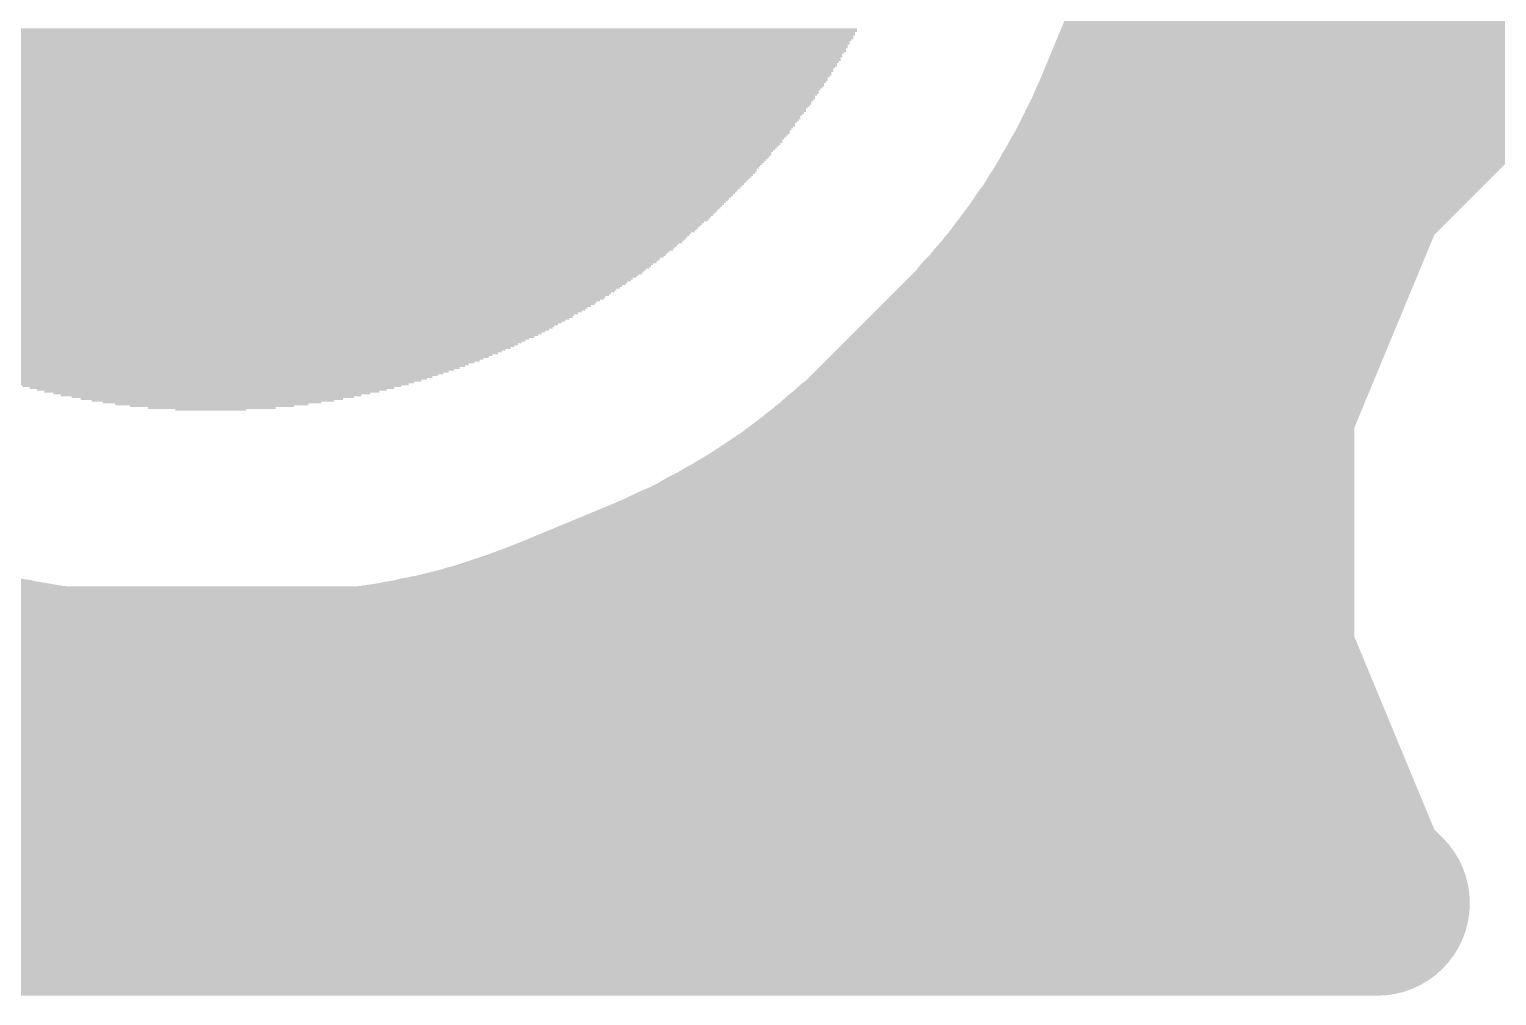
# Model space of a CAD drawing. Extents: x 0 to 49.5, y 0 to 37.5.
# Drawn here: x 17.664 to 21.69, y 0.476 to 3.129 of the extents above; entities that cross this region are included whole.
import ezdxf

# ---------------------------------------------------------------- set-up
doc = ezdxf.new("R2010")
doc.units = 0
doc.layers.add('1', color=22, linetype='CONTINUOUS')

# ---------------------------------------------------------------- blocks, each defined once
blk = doc.blocks.new('RECT')
blk.add_solid([(-0.5, -0.5), (0.5, -0.5), (-0.5, 0.5), (0.5, 0.5)])

msp = doc.modelspace()

# ---------------------------------------------------------------- linework, layer by layer
at = {"layer": '1', "const_width": 0.508}
for points in [[(20.7839, 3.1671), (20.7839, 3.4448)], [(22.4025, 3.4426), (21.7799, 3.1847)], [(21.3465, 3.3465), (19.3462, 1.3462)], [(21.3465, 3.3465), (27.9181, 3.3465)], [(21.7799, 3.1847), (21.3035, 2.7083)], [(20.6641, 2.875), (20.7789, 3.1521)], [(20.7789, 3.155), (20.7839, 3.1671)], [(20.7789, 3.1521), (20.7789, 3.155)], [(20.7358, 3.048), (21.6432, 3.048)], [(20.6441, 2.83), (20.6583, 2.8641)], [(20.6583, 2.8641), (20.6591, 2.865)], [(20.6591, 2.865), (20.6627, 2.8735)], [(20.6627, 2.8735), (20.6641, 2.875)], [(20.6291, 2.8), (20.6327, 2.8085)], [(20.6327, 2.8085), (20.6341, 2.81)], [(20.6341, 2.81), (20.6377, 2.8185)], [(20.6377, 2.8185), (20.6391, 2.82)], [(20.6391, 2.82), (20.6427, 2.8285)], [(20.6427, 2.8285), (20.6441, 2.83)], [(20.6091, 2.76), (20.6127, 2.7685)], [(20.6127, 2.7685), (20.6141, 2.77)], [(20.6141, 2.77), (20.6177, 2.7785)], [(20.6177, 2.7785), (20.6191, 2.78)], [(20.6191, 2.78), (20.6227, 2.7885)], [(20.6227, 2.7885), (20.6241, 2.79)], [(20.6241, 2.79), (20.6277, 2.7985)], [(20.6277, 2.7985), (20.6291, 2.8)], [(20.5891, 2.72), (20.5927, 2.7285)], [(20.5927, 2.7285), (20.5941, 2.73)], [(20.5941, 2.73), (20.5977, 2.7385)], [(20.5977, 2.7385), (20.5991, 2.74)], [(20.5991, 2.74), (20.6027, 2.7485)], [(20.6027, 2.7485), (20.6041, 2.75)], [(20.6041, 2.75), (20.6077, 2.7585)], [(20.6077, 2.7585), (20.6091, 2.76)], [(20.5691, 2.685), (20.5727, 2.6935)], [(20.5727, 2.6935), (20.5741, 2.695)], [(20.5741, 2.695), (20.5777, 2.7035)], [(20.5777, 2.7035), (20.5841, 2.71)], [(20.5841, 2.71), (20.5877, 2.7185)], [(20.5877, 2.7185), (20.5891, 2.72)], [(21.3035, 2.7083), (21.0456, 2.0857)], [(20.5441, 2.64), (20.5477, 2.6485)], [(20.5477, 2.6485), (20.5491, 2.65)], [(20.5491, 2.65), (20.5527, 2.6585)], [(20.5527, 2.6585), (20.5541, 2.66)], [(20.5541, 2.66), (20.5577, 2.6685)], [(20.5577, 2.6685), (20.5641, 2.675)], [(20.5641, 2.675), (20.5677, 2.6835)], [(20.5677, 2.6835), (20.5691, 2.685)], [(20.5191, 2.6), (20.5227, 2.6085)], [(20.5227, 2.6085), (20.5291, 2.615)], [(20.5291, 2.615), (20.5327, 2.6235)], [(20.5327, 2.6235), (20.5341, 2.625)], [(20.5341, 2.625), (20.5377, 2.6335)], [(20.5377, 2.6335), (20.5441, 2.64)], [(20.4941, 2.56), (20.4977, 2.5685)], [(20.4977, 2.5685), (20.5041, 2.575)], [(20.5041, 2.575), (20.5077, 2.5835)], [(20.5077, 2.5835), (20.5091, 2.585)], [(20.5091, 2.585), (20.5127, 2.5935)], [(20.5127, 2.5935), (20.5191, 2.6)], [(20.4641, 2.52), (20.4691, 2.525)], [(20.4691, 2.525), (20.4727, 2.5335)], [(20.4727, 2.5335), (20.4741, 2.535)], [(20.4741, 2.535), (20.4791, 2.54)], [(20.4741, 2.535), (20.4741, 2.535)], [(20.4791, 2.54), (20.4841, 2.545)], [(20.4791, 2.54), (20.4791, 2.54)], [(20.4792, 2.54), (21.2338, 2.54)], [(20.4841, 2.545), (20.4877, 2.5535)], [(20.4877, 2.5535), (20.4941, 2.56)], [(20.4377, 2.4835), (20.4491, 2.495)], [(20.4491, 2.495), (20.4527, 2.5035)], [(20.4527, 2.5035), (20.4541, 2.505)], [(20.4541, 2.505), (20.4591, 2.51)], [(20.4541, 2.505), (20.4541, 2.505)], [(20.4591, 2.51), (20.4627, 2.5185)], [(20.4627, 2.5185), (20.4641, 2.52)], [(20.4641, 2.52), (20.4641, 2.52)], [(20.4041, 2.435), (20.4077, 2.4435)], [(20.4077, 2.4435), (20.4141, 2.45)], [(20.4141, 2.45), (20.4191, 2.455)], [(20.4141, 2.45), (20.4141, 2.45)], [(20.4191, 2.455), (20.4227, 2.4635)], [(20.4227, 2.4635), (20.4341, 2.475)], [(20.4341, 2.475), (20.4377, 2.4835)], [(20.3727, 2.3985), (20.3891, 2.415)], [(20.3891, 2.415), (20.3927, 2.4235)], [(20.3927, 2.4235), (20.3991, 2.43)], [(20.3991, 2.43), (20.4041, 2.435)], [(20.3991, 2.43), (20.3991, 2.43)], [(20.3391, 2.355), (20.3427, 2.3635)], [(20.3427, 2.3635), (20.3641, 2.385)], [(20.3641, 2.385), (20.3691, 2.39)], [(20.3641, 2.385), (20.3641, 2.385)], [(20.3691, 2.39), (20.3727, 2.3985)], [(20.3027, 2.3185), (20.3341, 2.35)], [(20.3341, 2.35), (20.3391, 2.355)], [(20.3341, 2.35), (20.3341, 2.35)], [(20.062, 2.0729), (20.2741, 2.285)], [(20.2741, 2.285), (20.2941, 2.305)], [(20.2741, 2.285), (20.2741, 2.285)], [(20.2941, 2.305), (20.2991, 2.31)], [(20.2941, 2.305), (20.2941, 2.305)], [(20.2991, 2.31), (20.3027, 2.3185)], [(21.0456, 2.0857), (21.0456, 1.4119)], [(20.007, 2.0179), (20.062, 2.0729)], [(20.062, 2.0729), (20.062, 2.0729)], [(19.987, 1.9979), (19.992, 2.0029)], [(19.992, 2.0029), (19.997, 2.0079)], [(19.997, 2.0079), (20.002, 2.0129)], [(20.002, 2.0129), (20.007, 2.0179)], [(20.007, 2.0179), (20.007, 2.0179)], [(20.0212, 2.032), (21.0456, 2.032)], [(19.9435, 1.9593), (19.952, 1.9629)], [(19.952, 1.9629), (19.957, 1.9679)], [(19.957, 1.9679), (19.967, 1.9779)], [(19.957, 1.9679), (19.957, 1.9679)], [(19.967, 1.9779), (19.972, 1.9829)], [(19.967, 1.9779), (19.967, 1.9779)], [(19.972, 1.9829), (19.977, 1.9879)], [(19.977, 1.9879), (19.987, 1.9979)], [(19.987, 1.9979), (19.987, 1.9979)], [(19.887, 1.9079), (19.9085, 1.9293)], [(19.9085, 1.9293), (19.917, 1.9329)], [(19.917, 1.9329), (19.922, 1.9379)], [(19.922, 1.9379), (19.932, 1.9479)], [(19.922, 1.9379), (19.922, 1.9379)], [(19.932, 1.9479), (19.9435, 1.9593)], [(19.932, 1.9479), (19.932, 1.9479)], [(19.8485, 1.8793), (19.857, 1.8829)], [(19.857, 1.8829), (19.867, 1.8929)], [(19.867, 1.8929), (19.8735, 1.8993)], [(19.867, 1.8929), (19.867, 1.8929)], [(19.8735, 1.8993), (19.882, 1.9029)], [(19.882, 1.9029), (19.887, 1.9079)], [(19.792, 1.8329), (19.8035, 1.8443)], [(19.8035, 1.8443), (19.812, 1.8479)], [(19.812, 1.8479), (19.817, 1.8529)], [(19.817, 1.8529), (19.822, 1.8579)], [(19.822, 1.8579), (19.8235, 1.8593)], [(19.822, 1.8579), (19.822, 1.8579)], [(19.8235, 1.8593), (19.832, 1.8629)], [(19.832, 1.8629), (19.837, 1.8679)], [(19.837, 1.8679), (19.842, 1.8729)], [(19.837, 1.8679), (19.837, 1.8679)], [(19.842, 1.8729), (19.8485, 1.8793)], [(19.742, 1.7979), (19.747, 1.8029)], [(19.747, 1.8029), (19.7485, 1.8043)], [(19.7485, 1.8043), (19.757, 1.8079)], [(19.757, 1.8079), (19.762, 1.8129)], [(19.762, 1.8129), (19.7635, 1.8143)], [(19.762, 1.8129), (19.762, 1.8129)], [(19.7635, 1.8143), (19.772, 1.8179)], [(19.772, 1.8179), (19.777, 1.8229)], [(19.777, 1.8229), (19.782, 1.8279)], [(19.782, 1.8279), (19.7835, 1.8293)], [(19.7835, 1.8293), (19.792, 1.8329)], [(19.682, 1.7579), (19.687, 1.7629)], [(19.687, 1.7629), (19.6885, 1.7643)], [(19.6885, 1.7643), (19.697, 1.7679)], [(19.697, 1.7679), (19.702, 1.7729)], [(19.702, 1.7729), (19.7035, 1.7743)], [(19.7035, 1.7743), (19.712, 1.7779)], [(19.712, 1.7779), (19.717, 1.7829)], [(19.717, 1.7829), (19.7185, 1.7843)], [(19.717, 1.7829), (19.717, 1.7829)], [(19.7185, 1.7843), (19.727, 1.7879)], [(19.727, 1.7879), (19.7335, 1.7943)], [(19.7335, 1.7943), (19.742, 1.7979)], [(19.617, 1.7179), (19.622, 1.7229)], [(19.622, 1.7229), (19.6235, 1.7243)], [(19.6235, 1.7243), (19.632, 1.7279)], [(19.632, 1.7279), (19.6335, 1.7293)], [(19.6335, 1.7293), (19.642, 1.7329)], [(19.642, 1.7329), (19.6485, 1.7393)], [(19.6485, 1.7393), (19.657, 1.7429)], [(19.657, 1.7429), (19.6585, 1.7443)], [(19.6585, 1.7443), (19.667, 1.7479)], [(19.667, 1.7479), (19.6735, 1.7543)], [(19.6735, 1.7543), (19.682, 1.7579)], [(19.542, 1.6779), (19.5435, 1.6793)], [(19.5435, 1.6793), (19.552, 1.6829)], [(19.552, 1.6829), (19.5535, 1.6843)], [(19.5535, 1.6843), (19.562, 1.6879)], [(19.562, 1.6879), (19.5635, 1.6893)], [(19.5635, 1.6893), (19.572, 1.6929)], [(19.572, 1.6929), (19.5735, 1.6943)], [(19.5735, 1.6943), (19.582, 1.6979)], [(19.582, 1.6979), (19.587, 1.7029)], [(19.587, 1.7029), (19.5885, 1.7043)], [(19.5885, 1.7043), (19.597, 1.7079)], [(19.597, 1.7079), (19.5985, 1.7093)], [(19.5985, 1.7093), (19.607, 1.7129)], [(19.607, 1.7129), (19.6085, 1.7143)], [(19.6085, 1.7143), (19.617, 1.7179)], [(19.4429, 1.6287), (19.477, 1.6429)], [(19.477, 1.6429), (19.4785, 1.6443)], [(19.4785, 1.6443), (19.487, 1.6479)], [(19.487, 1.6479), (19.4885, 1.6493)], [(19.4885, 1.6493), (19.497, 1.6529)], [(19.497, 1.6529), (19.4985, 1.6543)], [(19.4985, 1.6543), (19.507, 1.6579)], [(19.507, 1.6579), (19.5085, 1.6593)], [(19.5085, 1.6593), (19.517, 1.6629)], [(19.517, 1.6629), (19.5185, 1.6643)], [(19.5185, 1.6643), (19.527, 1.6679)], [(19.527, 1.6679), (19.532, 1.6729)], [(19.532, 1.6729), (19.5335, 1.6743)], [(19.532, 1.6729), (19.532, 1.6729)], [(19.5335, 1.6743), (19.542, 1.6779)], [(19.377, 1.5979), (19.3779, 1.5987)], [(19.3779, 1.5987), (19.412, 1.6129)], [(19.412, 1.6129), (19.4135, 1.6143)], [(19.4135, 1.6143), (19.422, 1.6179)], [(19.422, 1.6179), (19.4235, 1.6193)], [(19.4235, 1.6193), (19.432, 1.6229)], [(19.432, 1.6229), (19.4335, 1.6243)], [(19.4335, 1.6243), (19.442, 1.6279)], [(19.442, 1.6279), (19.4429, 1.6287)], [(19.0999, 1.4831), (19.377, 1.5979)], [(19.1987, 1.524), (21.0456, 1.524)], [(19.0749, 1.4731), (19.0991, 1.4831)], [(19.0991, 1.4831), (19.0999, 1.4831)], [(18.9649, 1.4331), (18.977, 1.4381)], [(18.977, 1.4381), (18.9799, 1.4381)], [(18.9799, 1.4381), (18.992, 1.4431)], [(18.992, 1.4431), (18.9949, 1.4431)], [(18.9949, 1.4431), (19.007, 1.4481)], [(19.007, 1.4481), (19.0099, 1.4481)], [(19.0099, 1.4481), (19.0341, 1.4581)], [(19.0341, 1.4581), (19.0349, 1.4581)], [(19.0349, 1.4581), (19.047, 1.4631)], [(19.047, 1.4631), (19.0499, 1.4631)], [(19.0499, 1.4631), (19.074, 1.4731)], [(19.074, 1.4731), (19.0749, 1.4731)], [(17.4099, 1.4181), (17.4129, 1.4181)], [(17.4129, 1.4181), (17.4249, 1.4131)], [(17.4249, 1.4131), (17.4329, 1.4131)], [(17.4329, 1.4131), (17.4449, 1.4081)], [(17.4449, 1.4081), (17.4479, 1.4081)], [(17.4479, 1.4081), (17.4599, 1.4031)], [(17.4599, 1.4031), (17.4679, 1.4031)], [(17.4679, 1.4031), (17.4799, 1.3981)], [(17.4799, 1.3981), (17.4829, 1.3981)], [(17.4829, 1.3981), (17.4949, 1.3931)], [(18.8349, 1.3931), (18.847, 1.3981)], [(18.847, 1.3981), (18.8549, 1.3981)], [(18.8549, 1.3981), (18.867, 1.4031)], [(18.867, 1.4031), (18.8699, 1.4031)], [(18.8699, 1.4031), (18.882, 1.4081)], [(18.882, 1.4081), (18.8899, 1.4081)], [(18.8899, 1.4081), (18.902, 1.4131)], [(18.902, 1.4131), (18.9049, 1.4131)], [(18.9049, 1.4131), (18.917, 1.4181)], [(18.917, 1.4181), (18.9199, 1.4181)], [(18.9199, 1.4181), (18.932, 1.4231)], [(18.932, 1.4231), (18.9349, 1.4231)], [(18.9349, 1.4231), (18.947, 1.4281)], [(18.947, 1.4281), (18.9499, 1.4281)], [(18.9499, 1.4281), (18.962, 1.4331)], [(18.962, 1.4331), (18.9649, 1.4331)], [(21.0456, 1.4119), (21.3035, 0.7893)], [(17.4949, 1.3931), (17.5029, 1.3931)], [(17.5029, 1.3931), (17.5149, 1.3881)], [(17.5149, 1.3881), (17.5229, 1.3881)], [(17.5229, 1.3881), (17.5349, 1.3831)], [(17.5349, 1.3831), (17.5429, 1.3831)], [(17.5429, 1.3831), (17.5549, 1.3781)], [(17.5549, 1.3781), (17.5679, 1.3781)], [(17.5679, 1.3781), (17.5799, 1.3731)], [(17.5799, 1.3731), (17.5879, 1.3731)], [(17.5879, 1.3731), (17.5999, 1.3681)], [(17.5999, 1.3681), (17.6179, 1.3681)], [(17.6179, 1.3681), (17.6299, 1.3631)], [(17.6299, 1.3631), (17.6429, 1.3631)], [(17.6429, 1.3631), (17.6549, 1.3581)], [(17.6549, 1.3581), (17.6729, 1.3581)], [(17.6729, 1.3581), (17.6849, 1.3531)], [(18.6499, 1.3531), (18.662, 1.3581)], [(18.662, 1.3581), (18.6749, 1.3581)], [(18.6749, 1.3581), (18.687, 1.3631)], [(18.687, 1.3631), (18.7049, 1.3631)], [(18.7049, 1.3631), (18.717, 1.3681)], [(18.717, 1.3681), (18.7249, 1.3681)], [(18.7249, 1.3681), (18.737, 1.3731)], [(18.737, 1.3731), (18.7499, 1.3731)], [(18.7499, 1.3731), (18.762, 1.3781)], [(18.762, 1.3781), (18.7749, 1.3781)], [(18.7749, 1.3781), (18.787, 1.3831)], [(18.787, 1.3831), (18.7949, 1.3831)], [(18.7949, 1.3831), (18.807, 1.3881)], [(18.807, 1.3881), (18.8149, 1.3881)], [(18.8149, 1.3881), (18.827, 1.3931)], [(18.827, 1.3931), (18.8349, 1.3931)], [(10.9713, 1.3462), (19.3462, 1.3462)], [(17.6849, 1.3531), (17.7029, 1.3531)], [(17.7029, 1.3531), (17.7149, 1.3481)], [(17.7149, 1.3481), (17.7379, 1.3481)], [(17.7379, 1.3481), (17.75, 1.3431)], [(17.75, 1.3431), (17.7779, 1.3431)], [(17.7779, 1.3431), (17.7899, 1.3381)], [(17.7899, 1.3381), (17.8279, 1.3381)], [(17.8279, 1.3381), (17.8399, 1.3331)], [(17.8399, 1.3331), (17.9029, 1.3331)], [(17.9029, 1.3331), (17.9149, 1.3281)], [(17.9149, 1.3281), (18.4099, 1.3281)], [(18.4099, 1.3281), (18.422, 1.3331)], [(18.422, 1.3331), (18.4899, 1.3331)], [(18.4899, 1.3331), (18.502, 1.3381)], [(18.502, 1.3381), (18.5399, 1.3381)], [(18.5399, 1.3381), (18.552, 1.3431)], [(18.552, 1.3431), (18.5799, 1.3431)], [(18.5799, 1.3431), (18.592, 1.3481)], [(18.592, 1.3481), (18.6149, 1.3481)], [(18.6149, 1.3481), (18.627, 1.3531)], [(18.627, 1.3531), (18.6499, 1.3531)], [(10.62, 1.016), (21.2096, 1.016)], [(21.3035, 0.7893), (21.3626, 0.7302)], [(21.3626, 0.7302), (10.62, 0.7302)]]:
    msp.add_lwpolyline(points, dxfattribs=at)
at = {"layer": '1', "const_width": 0.254}
for points in [[(21.3465, 3.4735, 1), (21.3465, 3.2195)], [(21.7313, 3.3021, 1), (21.8285, 3.0674)], [(21.8697, 3.0949, 1), (21.6901, 3.2745)], [(20.9059, 3.155, 1), (20.6519, 3.155)], [(20.8963, 3.1035, 1), (20.6616, 3.2007)], [(20.9013, 3.1185, 1), (20.6666, 3.2157)], [(20.7358, 3.175, 1), (20.7358, 2.921)], [(20.6616, 3.2036, 1), (20.8963, 3.1064)], [(21.6432, 2.921, 1), (21.6432, 3.175)], [(20.6519, 3.1521, 1), (20.9059, 3.1521)], [(20.6569, 3.1671, 1), (20.9109, 3.1671)], [(20.7756, 2.8155, 1), (20.5409, 2.9127)], [(20.78, 2.8249, 1), (20.5453, 2.9221)], [(20.7488, 2.775, 1), (20.5695, 2.9549)], [(20.7538, 2.7851, 1), (20.5744, 2.9649)], [(20.75, 2.7599, 1), (20.5153, 2.8571)], [(20.755, 2.7699, 1), (20.5203, 2.8671)], [(20.76, 2.7799, 1), (20.5253, 2.8771)], [(20.5686, 2.9541, 1), (20.7479, 2.7741)], [(20.573, 2.9634, 1), (20.7524, 2.7836)], [(20.7239, 2.7202, 1), (20.5443, 2.8998)], [(20.7288, 2.7301, 1), (20.5494, 2.9099)], [(20.7339, 2.7402, 1), (20.5543, 2.9198)], [(20.73, 2.7199, 1), (20.4953, 2.8171)], [(20.735, 2.7299, 1), (20.5003, 2.8271)], [(20.74, 2.7399, 1), (20.5053, 2.8371)], [(20.5429, 2.8983, 1), (20.7225, 2.7187)], [(20.745, 2.7499, 1), (20.5103, 2.8471)], [(20.548, 2.9084, 1), (20.7274, 2.7286)], [(20.5529, 2.9183, 1), (20.7325, 2.7387)], [(20.7038, 2.6801, 1), (20.5244, 2.8599)], [(20.7088, 2.6901, 1), (20.5294, 2.8699)], [(20.5418, 2.9135, 1), (20.7765, 2.8164)], [(20.7138, 2.7001, 1), (20.5344, 2.8799)], [(20.5468, 2.9236, 1), (20.7815, 2.8264)], [(20.7188, 2.7101, 1), (20.5394, 2.8899)], [(20.71, 2.6799, 1), (20.4753, 2.7771)], [(20.715, 2.6899, 1), (20.4803, 2.7871)], [(20.72, 2.6999, 1), (20.4853, 2.7971)], [(20.523, 2.8584, 1), (20.7024, 2.6786)], [(20.725, 2.7099, 1), (20.4903, 2.8071)], [(20.528, 2.8684, 1), (20.7074, 2.6886)], [(20.533, 2.8784, 1), (20.7124, 2.6986)], [(20.538, 2.8884, 1), (20.7174, 2.7086)], [(20.6838, 2.6401, 1), (20.5044, 2.8199)], [(20.5168, 2.8585, 1), (20.7515, 2.7614)], [(20.6888, 2.6501, 1), (20.5094, 2.8299)], [(20.5218, 2.8686, 1), (20.7565, 2.7714)], [(20.6939, 2.6602, 1), (20.5143, 2.8398)], [(20.5268, 2.8786, 1), (20.7615, 2.7814)], [(20.6988, 2.6701, 1), (20.5194, 2.8499)], [(20.69, 2.6449, 1), (20.4553, 2.7421)], [(20.695, 2.6549, 1), (20.4603, 2.7521)], [(20.503, 2.8184, 1), (20.6824, 2.6386)], [(20.705, 2.6699, 1), (20.4703, 2.7671)], [(20.508, 2.8284, 1), (20.6874, 2.6486)], [(20.5129, 2.8383, 1), (20.6925, 2.6587)], [(20.518, 2.8484, 1), (20.6974, 2.6686)], [(20.6639, 2.6052, 1), (20.4843, 2.7848)], [(20.4968, 2.8185, 1), (20.7315, 2.7214)], [(20.5018, 2.8285, 1), (20.7365, 2.7314)], [(20.6739, 2.6201, 1), (20.4944, 2.7998)], [(20.5068, 2.8385, 1), (20.7415, 2.7414)], [(20.6788, 2.6301, 1), (20.4994, 2.8099)], [(20.5118, 2.8486, 1), (20.7465, 2.7514)], [(21.4208, 2.6597, 1), (21.1861, 2.7569)], [(20.665, 2.5999, 1), (20.4303, 2.6971)], [(20.67, 2.6099, 1), (20.4353, 2.7071)], [(20.675, 2.6199, 1), (20.4403, 2.7171)], [(20.4779, 2.7733, 1), (20.6575, 2.5937)], [(20.4829, 2.7833, 1), (20.6625, 2.6037)], [(20.685, 2.6349, 1), (20.4503, 2.7321)], [(20.4879, 2.7933, 1), (20.6674, 2.6137)], [(20.6389, 2.5602, 1), (20.4593, 2.7398)], [(20.498, 2.8084, 1), (20.6774, 2.6286)], [(20.6438, 2.5701, 1), (20.4644, 2.7499)], [(20.4768, 2.7785, 1), (20.7115, 2.6814)], [(20.4818, 2.7886, 1), (20.7165, 2.6914)], [(20.6539, 2.5852, 1), (20.4743, 2.7648)], [(20.4868, 2.7985, 1), (20.7215, 2.7014)], [(20.6589, 2.5952, 1), (20.4793, 2.7748)], [(20.4918, 2.8085, 1), (20.7265, 2.7114)], [(21.2137, 2.7981, 1), (21.3933, 2.6185)], [(20.64, 2.5599, 1), (20.4053, 2.6571)], [(20.65, 2.5749, 1), (20.4153, 2.6721)], [(20.655, 2.5849, 1), (20.4203, 2.6821)], [(20.4579, 2.7383, 1), (20.6375, 2.5587)], [(20.463, 2.7484, 1), (20.6424, 2.5686)], [(20.4679, 2.7583, 1), (20.6475, 2.5787)], [(20.6189, 2.5251, 1), (20.4394, 2.7048)], [(20.4518, 2.7336, 1), (20.6865, 2.6364)], [(20.6238, 2.5351, 1), (20.4444, 2.7149)], [(20.4568, 2.7435, 1), (20.6915, 2.6464)], [(20.6339, 2.5502, 1), (20.4543, 2.7298)], [(20.4668, 2.7585, 1), (20.7015, 2.6614)], [(20.4718, 2.7685, 1), (20.7065, 2.6714)], [(20.615, 2.5199, 1), (20.3803, 2.6171)], [(20.625, 2.5349, 1), (20.3903, 2.6321)], [(20.63, 2.5449, 1), (20.3953, 2.6421)], [(20.4329, 2.6983, 1), (20.6124, 2.5187)], [(20.443, 2.7134, 1), (20.6224, 2.5336)], [(20.4479, 2.7233, 1), (20.6275, 2.5437)], [(20.5939, 2.4851, 1), (20.4144, 2.6648)], [(20.5988, 2.4951, 1), (20.4194, 2.6749)], [(20.4318, 2.6985, 1), (20.6665, 2.6014)], [(20.4368, 2.7086, 1), (20.6715, 2.6114)], [(20.6089, 2.5101, 1), (20.4294, 2.6898)], [(20.4468, 2.7236, 1), (20.6815, 2.6264)], [(20.6011, 2.535, 1), (20.3471, 2.535)], [(20.6061, 2.54, 1), (20.3521, 2.54)], [(20.4792, 2.667, 1), (20.4792, 2.413)], [(20.59, 2.4849, 1), (20.3553, 2.5821)], [(20.605, 2.5049, 1), (20.3703, 2.6021)], [(20.4079, 2.6583, 1), (20.5874, 2.4787)], [(20.5589, 2.4352, 1), (20.3793, 2.6148)], [(20.418, 2.6734, 1), (20.5974, 2.4936)], [(20.5638, 2.4451, 1), (20.3844, 2.6249)], [(20.4229, 2.6833, 1), (20.6024, 2.5037)], [(20.5689, 2.4501, 1), (20.3894, 2.6298)], [(20.5739, 2.4551, 1), (20.3944, 2.6348)], [(20.4118, 2.6635, 1), (20.6465, 2.5664)], [(20.5839, 2.4701, 1), (20.4044, 2.6498)], [(20.4168, 2.6736, 1), (20.6515, 2.5764)], [(20.4268, 2.6886, 1), (20.6615, 2.5914)], [(21.2338, 2.413, 1), (21.2338, 2.667)], [(20.5811, 2.505, 1), (20.3271, 2.505)], [(20.57, 2.4549, 1), (20.3353, 2.5521)], [(20.58, 2.4699, 1), (20.3453, 2.5671)], [(20.383, 2.6234, 1), (20.5624, 2.4436)], [(20.3844, 2.6248, 1), (20.5639, 2.4451)], [(20.5777, 2.4632, 1), (20.3505, 2.5768)], [(20.3894, 2.6298, 1), (20.5689, 2.4501)], [(20.5389, 2.4052, 1), (20.3593, 2.5848)], [(20.3979, 2.6433, 1), (20.5774, 2.4637)], [(20.5439, 2.4152, 1), (20.3643, 2.5948)], [(20.5489, 2.4201, 1), (20.3694, 2.5998)], [(20.5538, 2.4301, 1), (20.3744, 2.6099)], [(20.3868, 2.6235, 1), (20.6215, 2.5264)], [(20.3918, 2.6335, 1), (20.6265, 2.5364)], [(20.4018, 2.6485, 1), (20.6365, 2.5514)], [(20.5411, 2.45, 1), (20.2871, 2.45)], [(20.525, 2.3949, 1), (20.2903, 2.4921)], [(20.54, 2.4149, 1), (20.3053, 2.5121)], [(20.3479, 2.5733, 1), (20.5275, 2.3937)], [(20.555, 2.4349, 1), (20.3203, 2.5321)], [(20.5039, 2.3601, 1), (20.3244, 2.5398)], [(20.3629, 2.5933, 1), (20.5425, 2.4137)], [(20.3644, 2.5948, 1), (20.5439, 2.4151)], [(20.5089, 2.3651, 1), (20.3294, 2.5448)], [(20.373, 2.6084, 1), (20.5524, 2.4286)], [(20.3743, 2.6098, 1), (20.5539, 2.4302)], [(20.3505, 2.5768, 1), (20.5777, 2.4632)], [(20.3518, 2.5736, 1), (20.5865, 2.4764)], [(20.5239, 2.3852, 1), (20.3443, 2.5648)], [(20.3668, 2.5935, 1), (20.6015, 2.4964)], [(20.3768, 2.6085, 1), (20.6115, 2.5114)], [(20.5261, 2.43, 1), (20.2721, 2.43)], [(20.51, 2.3749, 1), (20.2753, 2.4721)], [(20.3179, 2.5333, 1), (20.4974, 2.3537)], [(20.3244, 2.5398, 1), (20.5039, 2.3601)], [(20.3329, 2.5533, 1), (20.5125, 2.3737)], [(20.4789, 2.3252, 1), (20.2993, 2.5048)], [(20.4889, 2.3401, 1), (20.3094, 2.5198)], [(20.4939, 2.3451, 1), (20.3144, 2.5248)], [(20.3318, 2.5436, 1), (20.5665, 2.4464)], [(20.3418, 2.5585, 1), (20.5765, 2.4614)], [(20.3471, 2.535, 1), (20.6011, 2.535)], [(20.3521, 2.54, 1), (20.6061, 2.54)], [(20.46, 2.3149, 1), (20.2253, 2.4121)], [(20.4911, 2.385, 1), (20.2371, 2.385)], [(20.49, 2.3499, 1), (20.2553, 2.4471)], [(20.3029, 2.5133, 1), (20.4824, 2.3337)], [(20.3094, 2.5198, 1), (20.4889, 2.3401)], [(20.4539, 2.2952, 1), (20.2743, 2.4748)], [(20.4589, 2.3001, 1), (20.2794, 2.4798)], [(20.3018, 2.5035, 1), (20.5365, 2.4064)], [(20.3168, 2.5235, 1), (20.5515, 2.4264)], [(20.3271, 2.505, 1), (20.5811, 2.505)], [(20.4546, 2.3098, 1), (20.2137, 2.3901)], [(20.2529, 2.4533, 1), (20.4325, 2.2737)], [(20.2744, 2.4748, 1), (20.4539, 2.2951)], [(20.4239, 2.2602, 1), (20.2443, 2.4398)], [(20.2829, 2.4883, 1), (20.4625, 2.3087)], [(20.4289, 2.2651, 1), (20.2494, 2.4448)], [(20.2718, 2.4635, 1), (20.5065, 2.3664)], [(20.2868, 2.4835, 1), (20.5215, 2.3864)], [(20.2871, 2.45, 1), (20.5411, 2.45)], [(20.4011, 2.285, 1), (20.1471, 2.285)], [(20.4211, 2.305, 1), (20.1671, 2.305)], [(20.3639, 2.1952, 1), (20.1843, 2.3748)], [(20.42, 2.2699, 1), (20.1853, 2.3671)], [(20.3839, 2.2152, 1), (20.2043, 2.3948)], [(20.2444, 2.4398, 1), (20.4239, 2.2601)], [(20.3889, 2.2201, 1), (20.2094, 2.3998)], [(20.2518, 2.4385, 1), (20.4865, 2.3414)], [(20.2721, 2.43, 1), (20.5261, 2.43)], [(20.1843, 2.3748, 1), (20.3639, 2.1952)], [(20.2044, 2.3948, 1), (20.3839, 2.2151)], [(20.2129, 2.4083, 1), (20.3925, 2.2287)], [(20.2137, 2.3901, 1), (20.4546, 2.3098)], [(20.2218, 2.4035, 1), (20.4565, 2.3064)], [(20.2371, 2.385, 1), (20.4911, 2.385)], [(20.1818, 2.3585, 1), (20.4165, 2.2614)], [(20.1671, 2.305, 1), (20.4211, 2.305)], [(20.1471, 2.285, 1), (20.4011, 2.285)], [(21.1726, 2.0857, 1), (20.9186, 2.0857)], [(20.062, 2.1999, 1), (20.062, 1.9459)], [(20.1518, 1.9831, 1), (19.9722, 2.1627)], [(20.062, 1.9459, 1), (20.062, 2.1999)], [(20.007, 2.1449, 1), (20.007, 1.8909)], [(20.0212, 2.159, 1), (20.0212, 1.905)], [(20.0818, 1.9131, 1), (19.9022, 2.0927)], [(20.0868, 1.9181, 1), (19.9072, 2.0977)], [(20.0918, 1.9231, 1), (19.9122, 2.1027)], [(20.0969, 1.9281, 1), (19.9172, 2.1076)], [(19.9722, 2.1627, 1), (20.1518, 1.9831)], [(20.007, 1.8909, 1), (20.007, 2.1449)], [(20.9283, 2.1343, 1), (21.1629, 2.0371)], [(21.0456, 1.905, 1), (21.0456, 2.159)], [(19.957, 2.0949, 1), (19.957, 1.8409)], [(19.967, 2.1049, 1), (19.967, 1.8509)], [(19.987, 2.1249, 1), (19.987, 1.8709)], [(19.8972, 2.0877, 1), (20.0768, 1.9081)], [(19.9022, 2.0927, 1), (20.0818, 1.9131)], [(20.0469, 1.8781, 1), (19.8672, 2.0576)], [(19.9072, 2.0977, 1), (20.0868, 1.9181)], [(19.9122, 2.1026, 1), (20.0919, 1.9231)], [(20.0568, 1.8881, 1), (19.8772, 2.0677)], [(19.9172, 2.1077, 1), (20.0968, 1.9281)], [(20.0618, 1.8931, 1), (19.8822, 2.0727)], [(20.0668, 1.8981, 1), (19.8872, 2.0777)], [(20.0768, 1.9081, 1), (19.8972, 2.0877)], [(20.0006, 1.8455, 1), (19.9035, 2.0802)], [(19.957, 1.8409, 1), (19.957, 2.0949)], [(19.967, 1.8509, 1), (19.967, 2.1049)], [(19.987, 1.8709, 1), (19.987, 2.1249)], [(19.8652, 2.0515, 1), (19.9788, 1.8243)], [(19.8752, 2.0615, 1), (19.9888, 1.8343)], [(19.8949, 2.0767, 1), (19.9921, 1.842)], [(19.9983, 1.8395, 1), (19.8187, 2.0191)], [(19.8622, 2.0526, 1), (20.0419, 1.8731)], [(19.8672, 2.0577, 1), (20.0469, 1.8781)], [(20.0118, 1.8481, 1), (19.8322, 2.0277)], [(19.8772, 2.0677, 1), (20.0568, 1.8881)], [(20.0218, 1.8581, 1), (19.8422, 2.0377)], [(19.8822, 2.0727, 1), (20.0618, 1.8931)], [(19.8872, 2.0777, 1), (20.0669, 1.8981)], [(20.0333, 1.8695, 1), (19.8537, 2.0491)], [(19.9788, 1.8243, 1), (19.8652, 2.0515)], [(19.9656, 1.8155, 1), (19.8684, 2.0502)], [(19.9888, 1.8343, 1), (19.8752, 2.0615)], [(19.867, 2.0199, 1), (19.867, 1.7659)], [(19.8249, 2.0167, 1), (19.9221, 1.782)], [(19.9568, 1.8031, 1), (19.7772, 1.9827)], [(19.8599, 2.0467, 1), (19.9571, 1.812)], [(19.9633, 1.8096, 1), (19.7837, 1.9891)], [(19.8272, 2.0227, 1), (20.0068, 1.8431)], [(19.8322, 2.0277, 1), (20.0118, 1.8481)], [(19.9768, 1.8181, 1), (19.7972, 1.9977)], [(19.8422, 2.0377, 1), (20.0218, 1.8581)], [(19.9056, 1.7655, 1), (19.8085, 2.0002)], [(19.9306, 1.7855, 1), (19.8335, 2.0202)], [(19.867, 1.7659, 1), (19.867, 2.0199)], [(19.822, 1.9849, 1), (19.822, 1.7309)], [(19.7749, 1.9767, 1), (19.8721, 1.742)], [(19.837, 1.9949, 1), (19.837, 1.7409)], [(19.8933, 1.7545, 1), (19.7137, 1.9341)], [(19.7999, 1.9967, 1), (19.8971, 1.762)], [(19.9068, 1.7631, 1), (19.7272, 1.9427)], [(19.7672, 1.9727, 1), (19.9469, 1.7931)], [(19.9119, 1.7681, 1), (19.7322, 1.9476)], [(19.9134, 1.7696, 1), (19.7336, 1.949)], [(19.7772, 1.9826, 1), (19.9569, 1.8031)], [(19.9269, 1.7781, 1), (19.7472, 1.9576)], [(19.9318, 1.7831, 1), (19.7522, 1.9627)], [(19.7922, 1.9927, 1), (19.9718, 1.8131)], [(19.9383, 1.7896, 1), (19.7587, 1.9691)], [(19.7972, 1.9977, 1), (19.9768, 1.8181)], [(19.8606, 1.7305, 1), (19.7634, 1.9652)], [(19.8806, 1.7455, 1), (19.7835, 1.9802)], [(19.822, 1.7309, 1), (19.822, 1.9849)], [(19.837, 1.7409, 1), (19.837, 1.9949)], [(19.762, 1.9399, 1), (19.762, 1.6859)], [(19.7149, 1.9317, 1), (19.8121, 1.697)], [(19.7349, 1.9467, 1), (19.8321, 1.712)], [(19.8368, 1.7131, 1), (19.6572, 1.8927)], [(19.8384, 1.7146, 1), (19.6586, 1.894)], [(19.8519, 1.7231, 1), (19.6722, 1.9026)], [(19.8534, 1.7246, 1), (19.6736, 1.904)], [(19.7549, 1.9617, 1), (19.8521, 1.727)], [(19.7222, 1.9377, 1), (19.9018, 1.7581)], [(19.8668, 1.7331, 1), (19.6872, 1.9127)], [(19.7272, 1.9426, 1), (19.9069, 1.7631)], [(19.8718, 1.7381, 1), (19.6922, 1.9177)], [(19.8734, 1.7396, 1), (19.6936, 1.919)], [(19.7321, 1.9476, 1), (19.9119, 1.7682)], [(19.7422, 1.9526, 1), (19.9219, 1.7731)], [(19.8056, 1.6905, 1), (19.7085, 1.9252)], [(19.7472, 1.9577, 1), (19.9268, 1.7781)], [(19.7522, 1.9626, 1), (19.9319, 1.7831)], [(19.8206, 1.7005, 1), (19.7235, 1.9352)], [(19.8406, 1.7155, 1), (19.7435, 1.9502)], [(19.762, 1.6859, 1), (19.762, 1.9399)], [(19.6549, 1.8917, 1), (19.7521, 1.657)], [(19.717, 1.9099, 1), (19.717, 1.6559)], [(19.6699, 1.9017, 1), (19.7671, 1.667)], [(19.7768, 1.6731, 1), (19.5972, 1.8527)], [(19.7783, 1.6745, 1), (19.5987, 1.8541)], [(19.6849, 1.9117, 1), (19.7821, 1.677)], [(19.7918, 1.6831, 1), (19.6122, 1.8627)], [(19.7933, 1.6845, 1), (19.6137, 1.8641)], [(19.6522, 1.8877, 1), (19.8318, 1.7081)], [(19.6571, 1.8926, 1), (19.8369, 1.7132)], [(19.6999, 1.9217, 1), (19.7971, 1.687)], [(19.8068, 1.6931, 1), (19.6272, 1.8727)], [(19.8084, 1.6946, 1), (19.6286, 1.874)], [(19.6672, 1.8976, 1), (19.8469, 1.7181)], [(19.6721, 1.9026, 1), (19.8519, 1.7232)], [(19.8233, 1.7046, 1), (19.6437, 1.8841)], [(19.6822, 1.9077, 1), (19.8618, 1.7281)], [(19.7456, 1.6505, 1), (19.6484, 1.8852)], [(19.6872, 1.9127, 1), (19.8668, 1.7331)], [(19.6921, 1.9176, 1), (19.8719, 1.7382)], [(19.7606, 1.6605, 1), (19.6634, 1.8952)], [(19.7022, 1.9227, 1), (19.8818, 1.7431)], [(19.7756, 1.6705, 1), (19.6785, 1.9052)], [(19.7906, 1.6805, 1), (19.6935, 1.9152)], [(19.717, 1.6559, 1), (19.717, 1.9099)], [(19.5849, 1.8467, 1), (19.6821, 1.612)], [(19.5999, 1.8567, 1), (19.6971, 1.622)], [(19.6099, 1.8617, 1), (19.7071, 1.627)], [(19.7118, 1.6331, 1), (19.5322, 1.8127)], [(19.7133, 1.6345, 1), (19.5337, 1.8141)], [(19.7234, 1.6396, 1), (19.5436, 1.819)], [(19.6249, 1.8717, 1), (19.7221, 1.637)], [(19.5922, 1.8477, 1), (19.7718, 1.6681)], [(19.7383, 1.6496, 1), (19.5587, 1.8291)], [(19.5972, 1.8527, 1), (19.7768, 1.6731)], [(19.6399, 1.8817, 1), (19.7371, 1.647)], [(19.7484, 1.6546, 1), (19.5686, 1.834)], [(19.6072, 1.8577, 1), (19.7868, 1.6781)], [(19.6122, 1.8627, 1), (19.7918, 1.6831)], [(19.6806, 1.6105, 1), (19.5834, 1.8452)], [(19.7633, 1.6646, 1), (19.5837, 1.8441)], [(19.6222, 1.8677, 1), (19.8018, 1.6881)], [(19.6271, 1.8726, 1), (19.8069, 1.6932)], [(19.6906, 1.6155, 1), (19.5935, 1.8502)], [(19.6372, 1.8776, 1), (19.8169, 1.6981)], [(19.7056, 1.6255, 1), (19.6085, 1.8602)], [(19.7156, 1.6305, 1), (19.6185, 1.8652)], [(19.7306, 1.6405, 1), (19.6335, 1.8752)], [(19.5149, 1.8067, 1), (19.6121, 1.572)], [(19.5249, 1.8117, 1), (19.6221, 1.577)], [(19.6334, 1.5896, 1), (19.4536, 1.769)], [(19.5399, 1.8217, 1), (19.6371, 1.587)], [(19.6434, 1.5946, 1), (19.4636, 1.774)], [(19.5499, 1.8267, 1), (19.6471, 1.592)], [(19.6533, 1.5995, 1), (19.4737, 1.7791)], [(19.5599, 1.8317, 1), (19.6571, 1.597)], [(19.6634, 1.6046, 1), (19.4836, 1.784)], [(19.5272, 1.8077, 1), (19.7068, 1.6281)], [(19.5322, 1.8127, 1), (19.7118, 1.6331)], [(19.5749, 1.8417, 1), (19.6721, 1.607)], [(19.6768, 1.6131, 1), (19.4972, 1.7927)], [(19.6784, 1.6146, 1), (19.4986, 1.794)], [(19.6006, 1.5655, 1), (19.5035, 1.8002)], [(19.5421, 1.8176, 1), (19.7219, 1.6382)], [(19.6883, 1.6195, 1), (19.5087, 1.7991)], [(19.6106, 1.5705, 1), (19.5135, 1.8052)], [(19.5522, 1.8226, 1), (19.7319, 1.6431)], [(19.6984, 1.6246, 1), (19.5186, 1.804)], [(19.6206, 1.5755, 1), (19.5234, 1.8102)], [(19.5671, 1.8326, 1), (19.7469, 1.6532)], [(19.6306, 1.5805, 1), (19.5335, 1.8152)], [(19.5772, 1.8376, 1), (19.7569, 1.6581)], [(19.6456, 1.5905, 1), (19.5485, 1.8252)], [(19.6556, 1.5955, 1), (19.5584, 1.8302)], [(19.6656, 1.6005, 1), (19.5685, 1.8352)], [(19.4399, 1.7667, 1), (19.5371, 1.532)], [(19.4499, 1.7717, 1), (19.5471, 1.537)], [(19.4599, 1.7767, 1), (19.5571, 1.542)], [(19.5684, 1.5546, 1), (19.3886, 1.734)], [(19.4699, 1.7817, 1), (19.5671, 1.547)], [(19.5784, 1.5596, 1), (19.3986, 1.739)], [(19.532, 1.7999, 1), (19.532, 1.5459)], [(19.4849, 1.7917, 1), (19.5821, 1.557)], [(19.5884, 1.5646, 1), (19.4086, 1.744)], [(19.4521, 1.7676, 1), (19.6319, 1.5882)], [(19.4949, 1.7967, 1), (19.5921, 1.562)], [(19.5984, 1.5696, 1), (19.4186, 1.749)], [(19.4621, 1.7726, 1), (19.6419, 1.5932)], [(19.5049, 1.8017, 1), (19.6021, 1.567)], [(19.5256, 1.5255, 1), (19.4284, 1.7602)], [(19.6084, 1.5746, 1), (19.4286, 1.754)], [(19.4722, 1.7777, 1), (19.6518, 1.5981)], [(19.5356, 1.5305, 1), (19.4385, 1.7652)], [(19.6219, 1.5831, 1), (19.4422, 1.7626)], [(19.6234, 1.5846, 1), (19.4436, 1.764)], [(19.4821, 1.7826, 1), (19.6619, 1.6032)], [(19.5456, 1.5355, 1), (19.4485, 1.7702)], [(19.4922, 1.7877, 1), (19.6718, 1.6081)], [(19.5556, 1.5405, 1), (19.4585, 1.7752)], [(19.4971, 1.7926, 1), (19.6769, 1.6132)], [(19.5656, 1.5455, 1), (19.4685, 1.7802)], [(19.5072, 1.7977, 1), (19.6868, 1.6181)], [(19.5756, 1.5505, 1), (19.4785, 1.7852)], [(19.5171, 1.8026, 1), (19.6969, 1.6232)], [(19.5906, 1.5605, 1), (19.4935, 1.7952)], [(19.532, 1.5459, 1), (19.532, 1.7999)], [(19.3649, 1.7317, 1), (19.4621, 1.497)], [(19.4677, 1.5089, 1), (19.2881, 1.6885)], [(19.3749, 1.7367, 1), (19.4721, 1.502)], [(19.3849, 1.7417, 1), (19.4821, 1.507)], [(19.3943, 1.7461, 1), (19.4915, 1.5114)], [(19.5034, 1.5246, 1), (19.3236, 1.704)], [(19.5134, 1.5296, 1), (19.3336, 1.709)], [(19.5234, 1.5346, 1), (19.3436, 1.714)], [(19.3871, 1.7326, 1), (19.5669, 1.5532)], [(19.4299, 1.7617, 1), (19.5271, 1.527)], [(19.5329, 1.5391, 1), (19.3529, 1.7184)], [(19.3971, 1.7376, 1), (19.5769, 1.5582)], [(19.4606, 1.4955, 1), (19.3634, 1.7302)], [(19.4071, 1.7426, 1), (19.5869, 1.5632)], [(19.4706, 1.5005, 1), (19.3735, 1.7352)], [(19.4171, 1.7476, 1), (19.5969, 1.5682)], [(19.4806, 1.5055, 1), (19.3835, 1.7402)], [(19.4271, 1.7526, 1), (19.6069, 1.5732)], [(19.4906, 1.5105, 1), (19.3935, 1.7452)], [(19.4372, 1.7576, 1), (19.6169, 1.5781)], [(19.4421, 1.7626, 1), (19.6219, 1.5832)], [(19.2872, 1.6877, 1), (19.4668, 1.5081)], [(19.3293, 1.7161, 1), (19.4265, 1.4814)], [(19.3221, 1.7026, 1), (19.5019, 1.5232)], [(19.3321, 1.7076, 1), (19.5119, 1.5282)], [(19.3421, 1.7126, 1), (19.5219, 1.5332)], [(19.3521, 1.7175, 1), (19.532, 1.5382)], [(19.4256, 1.4805, 1), (19.3284, 1.7152)], [(19.1987, 1.651, 1), (19.1987, 1.397)], [(21.0456, 1.397, 1), (21.0456, 1.651)], [(19.0991, 1.6101, 1), (19.0991, 1.3561)], [(19.1477, 1.3657, 1), (19.0504, 1.6004)], [(19.0999, 1.3561, 1), (19.0999, 1.6101)], [(18.977, 1.5651, 1), (18.977, 1.3111)], [(18.992, 1.5701, 1), (18.992, 1.3161)], [(19.007, 1.5751, 1), (19.007, 1.3211)], [(18.9613, 1.5654, 1), (19.0585, 1.3307)], [(19.0341, 1.5851, 1), (19.0341, 1.3311)], [(18.9863, 1.5754, 1), (19.0835, 1.3407)], [(19.047, 1.5901, 1), (19.047, 1.3361)], [(19.0013, 1.5804, 1), (19.0985, 1.3457)], [(19.0256, 1.3207, 1), (18.9284, 1.5554)], [(19.0406, 1.3257, 1), (18.9434, 1.5604)], [(19.074, 1.6001, 1), (19.074, 1.3461)], [(19.0263, 1.5904, 1), (19.1235, 1.3557)], [(19.0556, 1.3307, 1), (18.9584, 1.5654)], [(19.0513, 1.6004, 1), (19.1485, 1.3657)], [(18.9799, 1.3111, 1), (18.9799, 1.5651)], [(19.0827, 1.3407, 1), (18.9854, 1.5754)], [(18.9949, 1.3161, 1), (18.9949, 1.5701)], [(19.0956, 1.3457, 1), (18.9984, 1.5804)], [(19.0099, 1.3211, 1), (19.0099, 1.5751)], [(19.1227, 1.3557, 1), (19.0254, 1.5904)], [(19.0349, 1.3311, 1), (19.0349, 1.5851)], [(19.0499, 1.3361, 1), (19.0499, 1.5901)], [(19.0749, 1.3461, 1), (19.0749, 1.6001)], [(17.3763, 1.2957, 1), (17.4736, 1.5304)], [(17.3963, 1.2907, 1), (17.4936, 1.5254)], [(17.4129, 1.2911, 1), (17.4129, 1.5451)], [(17.4329, 1.2861, 1), (17.4329, 1.5401)], [(17.4479, 1.2811, 1), (17.4479, 1.5351)], [(17.4679, 1.2761, 1), (17.4679, 1.5301)], [(17.4829, 1.2711, 1), (17.4829, 1.5251)], [(18.847, 1.5251, 1), (18.847, 1.2711)], [(18.867, 1.5301, 1), (18.867, 1.2761)], [(18.882, 1.5351, 1), (18.882, 1.2811)], [(18.8413, 1.5254, 1), (18.9385, 1.2907)], [(18.902, 1.5401, 1), (18.902, 1.2861)], [(18.8563, 1.5304, 1), (18.9535, 1.2957)], [(18.917, 1.5451, 1), (18.917, 1.2911)], [(18.8713, 1.5354, 1), (18.9685, 1.3007)], [(18.8956, 1.2807, 1), (18.7984, 1.5154)], [(18.932, 1.5501, 1), (18.932, 1.2961)], [(18.8863, 1.5404, 1), (18.9835, 1.3057)], [(18.9156, 1.2857, 1), (18.8184, 1.5204)], [(18.947, 1.5551, 1), (18.947, 1.3011)], [(18.9013, 1.5454, 1), (18.9985, 1.3107)], [(18.9306, 1.2907, 1), (18.8334, 1.5254)], [(18.962, 1.5601, 1), (18.962, 1.3061)], [(18.9163, 1.5504, 1), (19.0135, 1.3157)], [(18.9313, 1.5554, 1), (19.0285, 1.3207)], [(18.9506, 1.2957, 1), (18.8534, 1.5304)], [(18.8549, 1.2711, 1), (18.8549, 1.5251)], [(18.9463, 1.5604, 1), (19.0435, 1.3257)], [(18.9656, 1.3007, 1), (18.8684, 1.5354)], [(18.8699, 1.2761, 1), (18.8699, 1.5301)], [(18.9806, 1.3057, 1), (18.8834, 1.5404)], [(18.8899, 1.2811, 1), (18.8899, 1.5351)], [(18.9956, 1.3107, 1), (18.8984, 1.5454)], [(18.9049, 1.2861, 1), (18.9049, 1.5401)], [(19.0106, 1.3157, 1), (18.9134, 1.5504)], [(18.9199, 1.2911, 1), (18.9199, 1.5451)], [(18.9349, 1.2961, 1), (18.9349, 1.5501)], [(18.9499, 1.3011, 1), (18.9499, 1.5551)], [(18.9649, 1.3061, 1), (18.9649, 1.5601)], [(21.1629, 1.4605, 1), (20.9283, 1.3633)], [(17.5515, 1.5104, 1), (17.4543, 1.2757)], [(17.5715, 1.5054, 1), (17.4743, 1.2707)], [(17.4113, 1.2857, 1), (17.5085, 1.5204)], [(17.5915, 1.5004, 1), (17.4943, 1.2657)], [(17.5549, 1.5051, 1), (17.5549, 1.2511)], [(17.4313, 1.2807, 1), (17.5286, 1.5154)], [(17.6165, 1.4954, 1), (17.5193, 1.2607)], [(17.4463, 1.2757, 1), (17.5435, 1.5104)], [(17.5799, 1.5001, 1), (17.5799, 1.2461)], [(17.6365, 1.4904, 1), (17.5393, 1.2557)], [(17.4663, 1.2707, 1), (17.5635, 1.5054)], [(17.5999, 1.4951, 1), (17.5999, 1.2411)], [(17.4863, 1.2657, 1), (17.5836, 1.5004)], [(17.6665, 1.4854, 1), (17.5693, 1.2507)], [(17.5029, 1.2661, 1), (17.5029, 1.5201)], [(17.6299, 1.4901, 1), (17.6299, 1.2361)], [(17.5063, 1.2607, 1), (17.6036, 1.4954)], [(17.6915, 1.4804, 1), (17.5943, 1.2457)], [(17.5229, 1.2611, 1), (17.5229, 1.5151)], [(17.6549, 1.4851, 1), (17.6549, 1.2311)], [(17.5313, 1.2557, 1), (17.6286, 1.4904)], [(17.5429, 1.2561, 1), (17.5429, 1.5101)], [(17.7215, 1.4754, 1), (17.6243, 1.2407)], [(17.5513, 1.2507, 1), (17.6485, 1.4854)], [(17.5679, 1.2511, 1), (17.5679, 1.5051)], [(17.5879, 1.2461, 1), (17.5879, 1.5001)], [(17.6179, 1.2411, 1), (17.6179, 1.4951)], [(17.6429, 1.2361, 1), (17.6429, 1.4901)], [(17.6729, 1.2311, 1), (17.6729, 1.4851)], [(18.662, 1.4851, 1), (18.662, 1.2311)], [(18.687, 1.4901, 1), (18.687, 1.2361)], [(18.717, 1.4951, 1), (18.717, 1.2411)], [(18.6763, 1.4854, 1), (18.7735, 1.2507)], [(18.737, 1.5001, 1), (18.737, 1.2461)], [(18.7106, 1.2407, 1), (18.6134, 1.4754)], [(18.7013, 1.4904, 1), (18.7985, 1.2557)], [(18.762, 1.5051, 1), (18.762, 1.2511)], [(18.7356, 1.2457, 1), (18.6384, 1.4804)], [(18.7263, 1.4954, 1), (18.8235, 1.2607)], [(18.787, 1.5101, 1), (18.787, 1.2561)], [(18.7463, 1.5004, 1), (18.8435, 1.2657)], [(18.7656, 1.2507, 1), (18.6684, 1.4854)], [(18.6749, 1.2311, 1), (18.6749, 1.4851)], [(18.807, 1.5151, 1), (18.807, 1.2611)], [(18.7663, 1.5054, 1), (18.8635, 1.2707)], [(18.7856, 1.2557, 1), (18.6884, 1.4904)], [(18.827, 1.5201, 1), (18.827, 1.2661)], [(18.7049, 1.2361, 1), (18.7049, 1.4901)], [(18.7863, 1.5104, 1), (18.8835, 1.2757)], [(18.8106, 1.2607, 1), (18.7134, 1.4954)], [(18.7249, 1.2411, 1), (18.7249, 1.4951)], [(18.8063, 1.5154, 1), (18.9035, 1.2807)], [(18.8356, 1.2657, 1), (18.7384, 1.5004)], [(18.8213, 1.5204, 1), (18.9185, 1.2857)], [(18.7499, 1.2461, 1), (18.7499, 1.5001)], [(18.8556, 1.2707, 1), (18.7584, 1.5054)], [(18.7749, 1.2511, 1), (18.7749, 1.5051)], [(18.8756, 1.2757, 1), (18.7784, 1.5104)], [(18.7949, 1.2561, 1), (18.7949, 1.5101)], [(18.8149, 1.2611, 1), (18.8149, 1.5151)], [(18.8349, 1.2661, 1), (18.8349, 1.5201)], [(17.6849, 1.4801, 1), (17.6849, 1.2261)], [(17.7515, 1.4704, 1), (17.6543, 1.2357)], [(17.5813, 1.2457, 1), (17.6786, 1.4804)], [(17.7149, 1.4751, 1), (17.7149, 1.2211)], [(17.6063, 1.2407, 1), (17.7036, 1.4754)], [(17.7865, 1.4654, 1), (17.6893, 1.2307)], [(17.75, 1.4701, 1), (17.75, 1.2161)], [(17.6363, 1.2357, 1), (17.7336, 1.4704)], [(17.8265, 1.4604, 1), (17.7293, 1.2257)], [(17.7899, 1.4651, 1), (17.7899, 1.2111)], [(17.6663, 1.2307, 1), (17.7635, 1.4654)], [(17.8765, 1.4554, 1), (17.7793, 1.2207)], [(17.7014, 1.2257, 1), (17.7985, 1.4604)], [(17.7029, 1.2261, 1), (17.7029, 1.4801)], [(17.8399, 1.4601, 1), (17.8399, 1.2061)], [(17.7379, 1.2211, 1), (17.7379, 1.4751)], [(17.7413, 1.2207, 1), (17.8386, 1.4554)], [(17.9515, 1.4504, 1), (17.8543, 1.2157)], [(17.7779, 1.2161, 1), (17.7779, 1.4701)], [(17.9149, 1.4551, 1), (17.9149, 1.2011)], [(17.7913, 1.2157, 1), (17.8886, 1.4504)], [(17.8279, 1.2111, 1), (17.8279, 1.4651)], [(17.8663, 1.2107, 1), (17.9636, 1.4454)], [(17.9029, 1.2061, 1), (17.9029, 1.4601)], [(18.3613, 1.4454, 1), (18.4585, 1.2107)], [(18.422, 1.4601, 1), (18.422, 1.2061)], [(18.4413, 1.4504, 1), (18.5385, 1.2157)], [(18.4706, 1.2157, 1), (18.3734, 1.4504)], [(18.502, 1.4651, 1), (18.502, 1.2111)], [(18.4099, 1.2011, 1), (18.4099, 1.4551)], [(18.4913, 1.4554, 1), (18.5885, 1.2207)], [(18.552, 1.4701, 1), (18.552, 1.2161)], [(18.5313, 1.4604, 1), (18.6285, 1.2257)], [(18.5506, 1.2207, 1), (18.4534, 1.4554)], [(18.592, 1.4751, 1), (18.592, 1.2211)], [(18.5663, 1.4654, 1), (18.6635, 1.2307)], [(18.4899, 1.2061, 1), (18.4899, 1.4601)], [(18.627, 1.4801, 1), (18.627, 1.2261)], [(18.6006, 1.2257, 1), (18.5034, 1.4604)], [(18.6013, 1.4704, 1), (18.6985, 1.2357)], [(18.5399, 1.2111, 1), (18.5399, 1.4651)], [(18.6406, 1.2307, 1), (18.5434, 1.4654)], [(18.6263, 1.4754, 1), (18.7235, 1.2407)], [(18.6563, 1.4804, 1), (18.7535, 1.2457)], [(18.6756, 1.2357, 1), (18.5784, 1.4704)], [(18.5799, 1.2161, 1), (18.5799, 1.4701)], [(18.6149, 1.2211, 1), (18.6149, 1.4751)], [(18.6499, 1.2261, 1), (18.6499, 1.4801)], [(19.3462, 1.2192, 1), (19.3462, 1.4732)], [(19.2564, 1.436, 1), (19.436, 1.2564)], [(20.9186, 1.4119, 1), (21.1726, 1.4119)], [(21.2096, 0.889, 1), (21.2096, 1.143)], [(21.3933, 0.8791, 1), (21.2137, 0.6995)], [(21.3626, 0.6032, 1), (21.3626, 0.8572)], [(21.1861, 0.7407, 1), (21.4208, 0.8379)], [(21.2728, 0.6404, 1), (21.4524, 0.82)]]:
    msp.add_lwpolyline(points, format="xyb", dxfattribs=at)

# ---------------------------------------------------------------- block references
at = {"layer": '1', "yscale": 0.005}
for p, xscale in [((15.8249, 3.1296), 8.22), ((15.8249, 3.1246), 8.22), ((15.8249, 3.1196), 8.21), ((15.8249, 3.1146), 8.21), ((15.8249, 3.1096), 8.2), ((15.8274, 3.1046), 8.195), ((15.8249, 3.0996), 8.19), ((15.8249, 3.0946), 8.18), ((15.8249, 3.0896), 8.18), ((15.8249, 3.0846), 8.17), ((15.8249, 3.0796), 8.17), ((15.8249, 3.0746), 8.16), ((15.8274, 3.0696), 8.155), ((15.8249, 3.0646), 8.15), ((15.8249, 3.0596), 8.14), ((15.8249, 3.0546), 8.14), ((15.8249, 3.0496), 8.13), ((15.8274, 3.0446), 8.125), ((15.8249, 3.0396), 8.12), ((15.8249, 3.0346), 8.11), ((15.8274, 3.0296), 8.105), ((15.8249, 3.0246), 8.1), ((15.8249, 3.0196), 8.09), ((15.8249, 3.0146), 8.09), ((15.8249, 3.0096), 8.08), ((15.8274, 3.0046), 8.075), ((15.8249, 2.9996), 8.07), ((15.8249, 2.9946), 8.06), ((15.8274, 2.9896), 8.055), ((15.8249, 2.9846), 8.05), ((15.8249, 2.9796), 8.04), ((15.8274, 2.9746), 8.035), ((15.8249, 2.9696), 8.03), ((15.8249, 2.9646), 8.02), ((15.8249, 2.9596), 8.01), ((15.8249, 2.9546), 8.01), ((15.8249, 2.9496), 8), ((15.8249, 2.9446), 7.99), ((15.8249, 2.9396), 7.99), ((15.8249, 2.9346), 7.98), ((15.8249, 2.9296), 7.97), ((15.8274, 2.9246), 7.965), ((15.8249, 2.9196), 7.96), ((15.8249, 2.9146), 7.95), ((15.8249, 2.9096), 7.94), ((15.8274, 2.9046), 7.935), ((15.8249, 2.8996), 7.93), ((15.8249, 2.8946), 7.92), ((15.8249, 2.8896), 7.91), ((15.8274, 2.8846), 7.905), ((15.8249, 2.8796), 7.9), ((15.8249, 2.8746), 7.89), ((15.8249, 2.8696), 7.88), ((15.8274, 2.8646), 7.875), ((15.8249, 2.8596), 7.87), ((15.8249, 2.8546), 7.86), ((15.8249, 2.8496), 7.85), ((15.8274, 2.8446), 7.845), ((15.8274, 2.8396), 7.835), ((15.8249, 2.8346), 7.83), ((15.8249, 2.8296), 7.82), ((15.8249, 2.8246), 7.81), ((15.8274, 2.8196), 7.805), ((15.8274, 2.8146), 7.795), ((15.8249, 2.8096), 7.79), ((15.8249, 2.8046), 7.78), ((15.8249, 2.7996), 7.77), ((15.8249, 2.7946), 7.76), ((15.8249, 2.7896), 7.75), ((15.8274, 2.7846), 7.745), ((15.8274, 2.7796), 7.735), ((15.8249, 2.7746), 7.73), ((15.8249, 2.7696), 7.72), ((15.8249, 2.7646), 7.71), ((15.8249, 2.7596), 7.7), ((15.8249, 2.7546), 7.69), ((15.8249, 2.7496), 7.68), ((15.8249, 2.7446), 7.67), ((15.8274, 2.7396), 7.665), ((15.8274, 2.7346), 7.655), ((15.8274, 2.7296), 7.645), ((15.8249, 2.7246), 7.64), ((15.8249, 2.7196), 7.63), ((15.8249, 2.7146), 7.62), ((15.8249, 2.7096), 7.61), ((15.8249, 2.7046), 7.6), ((15.8249, 2.6996), 7.59), ((15.8249, 2.6946), 7.58), ((15.8249, 2.6896), 7.57), ((15.8249, 2.6846), 7.56), ((15.8249, 2.6796), 7.55), ((15.8249, 2.6746), 7.54), ((15.8249, 2.6696), 7.53), ((15.8249, 2.6646), 7.52), ((15.8249, 2.6596), 7.51), ((15.8249, 2.6546), 7.5), ((15.8249, 2.6496), 7.49), ((15.8249, 2.6446), 7.48), ((15.8249, 2.6396), 7.47), ((15.8249, 2.6346), 7.46), ((15.8249, 2.6296), 7.45), ((15.8249, 2.6246), 7.44), ((15.8274, 2.6196), 7.425), ((15.8274, 2.6146), 7.415), ((15.8274, 2.6096), 7.405), ((15.8274, 2.6046), 7.395), ((15.8249, 2.5996), 7.38), ((15.8249, 2.5946), 7.37), ((15.8249, 2.5896), 7.36), ((15.8249, 2.5846), 7.35), ((15.8249, 2.5796), 7.34), ((15.8274, 2.5746), 7.325), ((15.8249, 2.5696), 7.31), ((15.8249, 2.5646), 7.3), ((15.8249, 2.5596), 7.29), ((15.8249, 2.5546), 7.28), ((15.8249, 2.5496), 7.27), ((15.8274, 2.5446), 7.255), ((15.8249, 2.5396), 7.24), ((15.8249, 2.5346), 7.23), ((15.8249, 2.5296), 7.22), ((15.8274, 2.5246), 7.205), ((15.8249, 2.5196), 7.19), ((15.8249, 2.5146), 7.18), ((15.8249, 2.5096), 7.17), ((15.8274, 2.5046), 7.155), ((15.8249, 2.4996), 7.14), ((15.8249, 2.4946), 7.13), ((15.8274, 2.4896), 7.115), ((15.8249, 2.4846), 7.1), ((15.8249, 2.4796), 7.09), ((15.8274, 2.4746), 7.075), ((15.8249, 2.4696), 7.06), ((15.8249, 2.4646), 7.05), ((15.8274, 2.4596), 7.035), ((15.8249, 2.4546), 7.02), ((15.8274, 2.4496), 7.005), ((15.8249, 2.4446), 6.99), ((15.8274, 2.4396), 6.975), ((15.8249, 2.4346), 6.96), ((15.8249, 2.4296), 6.95), ((15.8249, 2.4246), 6.93), ((15.8249, 2.4196), 6.92), ((15.8249, 2.4146), 6.9), ((15.8249, 2.4096), 6.89), ((15.8249, 2.4046), 6.87), ((15.8274, 2.3996), 6.855), ((15.8249, 2.3946), 6.84), ((15.8274, 2.3896), 6.825), ((15.8249, 2.3846), 6.81), ((15.8249, 2.3796), 6.79), ((15.8274, 2.3746), 6.775), ((15.8249, 2.3696), 6.76), ((15.8249, 2.3646), 6.74), ((15.8274, 2.3596), 6.725), ((15.8249, 2.3546), 6.71), ((15.8249, 2.3496), 6.69), ((15.8249, 2.3446), 6.67), ((15.8274, 2.3396), 6.655), ((15.8249, 2.3346), 6.64), ((15.8249, 2.3296), 6.62), ((15.8249, 2.3246), 6.6), ((15.8249, 2.3196), 6.58), ((15.8249, 2.3146), 6.56), ((15.8274, 2.3096), 6.545), ((15.8274, 2.3046), 6.525), ((15.8274, 2.2996), 6.505), ((15.8274, 2.2946), 6.485), ((15.8274, 2.2896), 6.465), ((15.8274, 2.2846), 6.445), ((15.8249, 2.2796), 6.42), ((15.8249, 2.2746), 6.4), ((15.8249, 2.2696), 6.38), ((15.8249, 2.2646), 6.36), ((15.8249, 2.2596), 6.34), ((15.8274, 2.2546), 6.315), ((15.8249, 2.2496), 6.29), ((15.8249, 2.2446), 6.27), ((15.8274, 2.2396), 6.245), ((18.1649, 2.2346), 1.54), ((18.1674, 2.2296), 1.515), ((18.1649, 2.2246), 1.49), ((18.1649, 2.2196), 1.47), ((18.1649, 2.2146), 1.44), ((18.1649, 2.2096), 1.41), ((18.1649, 2.2046), 1.39), ((18.1649, 2.1996), 1.36), ((18.1649, 2.1946), 1.33), ((18.1649, 2.1896), 1.3), ((18.1649, 2.1846), 1.27), ((18.1649, 2.1796), 1.24), ((18.1649, 2.1746), 1.21), ((18.1649, 2.1696), 1.18), ((18.1674, 2.1646), 1.145), ((18.1649, 2.1596), 1.11), ((18.1674, 2.1546), 1.075), ((18.1649, 2.1496), 1.04), ((18.1649, 2.1396), 0.96), ((18.1649, 2.1346), 0.92), ((18.1649, 2.1296), 0.87), ((18.1624, 2.1246), 0.825), ((18.1674, 2.1196), 0.775), ((18.1649, 2.1146), 0.72), ((18.1674, 2.1096), 0.665), ((18.1649, 2.1046), 0.6), ((18.1649, 2.0996), 0.53), ((18.1649, 2.0946), 0.45), ((18.1649, 2.0896), 0.35), ((18.1624, 2.0846), 0.195)]:
    msp.add_blockref('RECT', p, dxfattribs=dict(at, xscale=xscale))
msp.add_blockref('RECT', (18.1649, 2.1446), dxfattribs=at)

doc.saveas('drawing.dxf')
